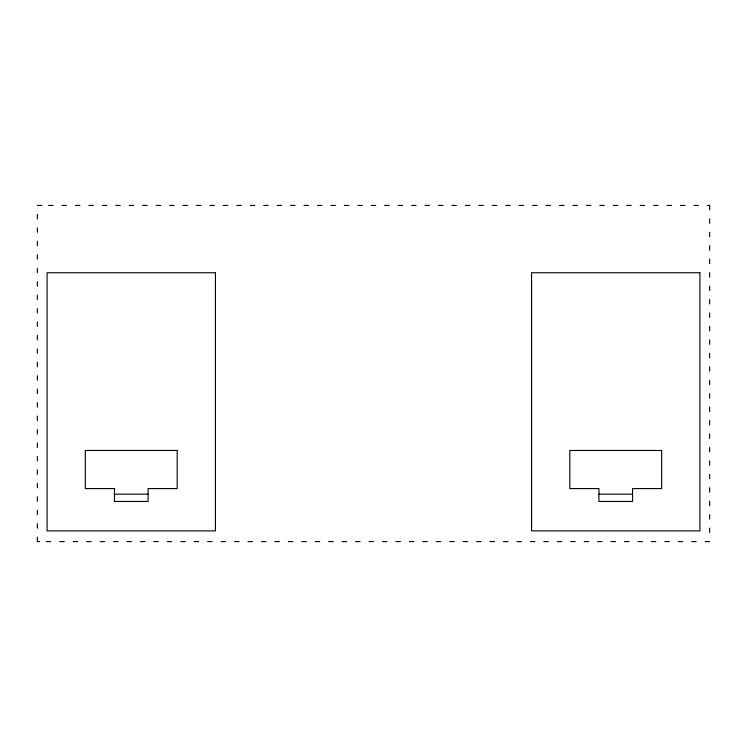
<?xml version="1.0" encoding="UTF-8"?>
<svg xmlns="http://www.w3.org/2000/svg" width="747" height="747" viewBox="0 0 747 747"><rect width="100%" height="100%" fill="white"/><g stroke="black" fill="none" stroke-linecap="round" stroke-linejoin="round"><path stroke-width="1.12" d="M37.35 205.472L41.832 205.425M48.555 205.425L53.037 205.425M62.001 205.425L66.483 205.425M75.447 205.425L79.929 205.425M88.893 205.425L93.375 205.425M102.339 205.425L106.821 205.425M115.785 205.425L120.267 205.425M129.231 205.425L133.713 205.425M142.677 205.425L147.159 205.425M156.123 205.425L160.605 205.425M169.569 205.425L174.051 205.425M183.015 205.425L187.497 205.425M196.461 205.425L200.943 205.425M209.907 205.425L214.389 205.425M223.353 205.425L227.835 205.425M236.799 205.425L241.281 205.425M250.245 205.425L254.727 205.425M263.691 205.425L268.173 205.425M277.137 205.425L281.619 205.425M290.583 205.425L295.065 205.425M304.029 205.425L308.511 205.425M317.475 205.425L321.957 205.425M330.921 205.425L335.403 205.425M344.367 205.425L348.849 205.425M357.813 205.425L362.295 205.425M371.259 205.425L375.741 205.425M384.705 205.425L389.187 205.425M398.151 205.425L402.633 205.425M411.597 205.425L416.079 205.425M425.043 205.425L429.525 205.425M438.489 205.425L442.971 205.425M451.935 205.425L456.417 205.425M465.381 205.425L469.863 205.425M478.827 205.425L483.309 205.425M492.273 205.425L496.755 205.425M505.719 205.425L510.201 205.425M519.165 205.425L523.647 205.425M532.611 205.425L537.093 205.425M546.057 205.425L550.539 205.425M559.503 205.425L563.985 205.425M572.949 205.425L577.431 205.425M586.395 205.425L590.877 205.425M599.841 205.425L604.323 205.425M613.287 205.425L617.769 205.425M626.733 205.425L631.215 205.425M640.179 205.425L644.661 205.425M653.625 205.425L658.107 205.425M667.071 205.425L671.553 205.425M680.517 205.425L684.999 205.425M693.963 205.425L698.445 205.425M707.409 205.425L709.65 205.425L709.65 209.86M114.45 494.169L148.065 494.169M598.935 494.169L632.55 494.169M39.591 541.575L37.35 541.575L37.35 537.093M46.314 541.575L50.796 541.575M59.76 541.575L64.242 541.575M73.206 541.575L77.688 541.575M86.652 541.575L91.134 541.575M100.098 541.575L104.58 541.575M113.544 541.575L118.026 541.575M126.99 541.575L131.472 541.575M140.436 541.575L144.918 541.575M153.882 541.575L158.364 541.575M167.328 541.575L171.81 541.575M180.774 541.575L185.256 541.575M194.22 541.575L198.702 541.575M207.666 541.575L212.148 541.575M221.112 541.575L225.594 541.575M234.558 541.575L239.04 541.575M248.004 541.575L252.486 541.575M261.45 541.575L265.932 541.575M274.896 541.575L279.378 541.575M288.342 541.575L292.824 541.575M301.788 541.575L306.27 541.575M315.234 541.575L319.716 541.575M328.68 541.575L333.162 541.575M342.126 541.575L346.608 541.575M355.572 541.575L360.054 541.575M369.018 541.575L373.5 541.575M382.464 541.575L386.946 541.575M395.91 541.575L400.392 541.575M409.356 541.575L413.838 541.575M422.802 541.575L427.284 541.575M436.248 541.575L440.73 541.575M449.694 541.575L454.176 541.575M463.14 541.575L467.622 541.575M476.586 541.575L481.068 541.575M490.032 541.575L494.514 541.575M503.478 541.575L507.96 541.575M516.924 541.575L521.406 541.575M530.37 541.575L534.852 541.575M543.816 541.575L548.298 541.575M557.262 541.575L561.744 541.575M570.708 541.575L575.19 541.575M584.154 541.575L588.636 541.575M597.6 541.575L602.082 541.575M611.046 541.575L615.528 541.575M624.492 541.575L628.974 541.575M637.938 541.575L642.42 541.575M651.384 541.575L655.866 541.575M664.83 541.575L669.312 541.575M678.276 541.575L682.758 541.575M691.722 541.575L696.204 541.575M705.168 541.575L709.65 541.575M709.65 218.824L709.65 223.306M709.65 232.27L709.65 236.752M709.65 245.716L709.65 250.198M709.65 259.162L709.65 263.644M709.65 272.608L709.65 277.09M709.65 286.054L709.65 290.536M709.65 299.5L709.65 303.982M709.65 312.946L709.65 317.428M709.65 326.392L709.65 330.874M709.65 339.838L709.65 344.32M709.65 353.284L709.65 357.766M709.65 366.73L709.65 371.212M709.65 380.176L709.65 384.658M709.65 393.622L709.65 398.104M709.65 407.068L709.65 411.55M709.65 420.514L709.65 424.996M709.65 433.96L709.65 438.442M709.65 447.406L709.65 451.888M709.65 460.852L709.65 465.334M709.65 474.298L709.65 478.78M709.65 487.744L709.65 492.226M709.65 501.19L709.65 505.672M709.65 514.636L709.65 519.118M709.65 528.082L709.65 532.564M37.35 214.389L37.35 218.871M37.35 227.835L37.35 232.317M37.35 241.281L37.35 245.763M37.35 254.727L37.35 259.209M37.35 268.173L37.35 272.655M37.35 281.619L37.35 286.101M37.35 295.065L37.35 299.547M37.35 308.511L37.35 312.993M37.35 321.957L37.35 326.439M37.35 335.403L37.35 339.885M37.35 348.849L37.35 353.331M37.35 362.295L37.35 366.777M37.35 375.741L37.35 380.223M37.35 389.187L37.35 393.669M37.35 402.633L37.35 407.115M37.35 416.079L37.35 420.561M37.35 429.525L37.35 434.007M37.35 442.971L37.35 447.453M37.35 456.417L37.35 460.899M37.35 469.863L37.35 474.345M37.35 483.309L37.35 487.791M37.35 496.755L37.35 501.237M37.35 510.201L37.35 514.683M37.35 523.647L37.35 528.129M215.435 272.748L47.08 272.748L47.08 530.874L215.435 530.874L215.435 272.748M699.92 272.748L531.565 272.748L531.565 530.874L699.92 530.874L699.92 272.748M177.198 450.469L85.317 450.469L85.317 488.566L114.45 488.566L114.45 501.452L148.065 501.452L148.065 488.566L177.198 488.566L177.198 450.469M661.683 450.469L569.802 450.469L569.802 488.566L598.935 488.566L598.935 501.452L632.55 501.452L632.55 488.566L661.683 488.566L661.683 450.469"/></g></svg>
